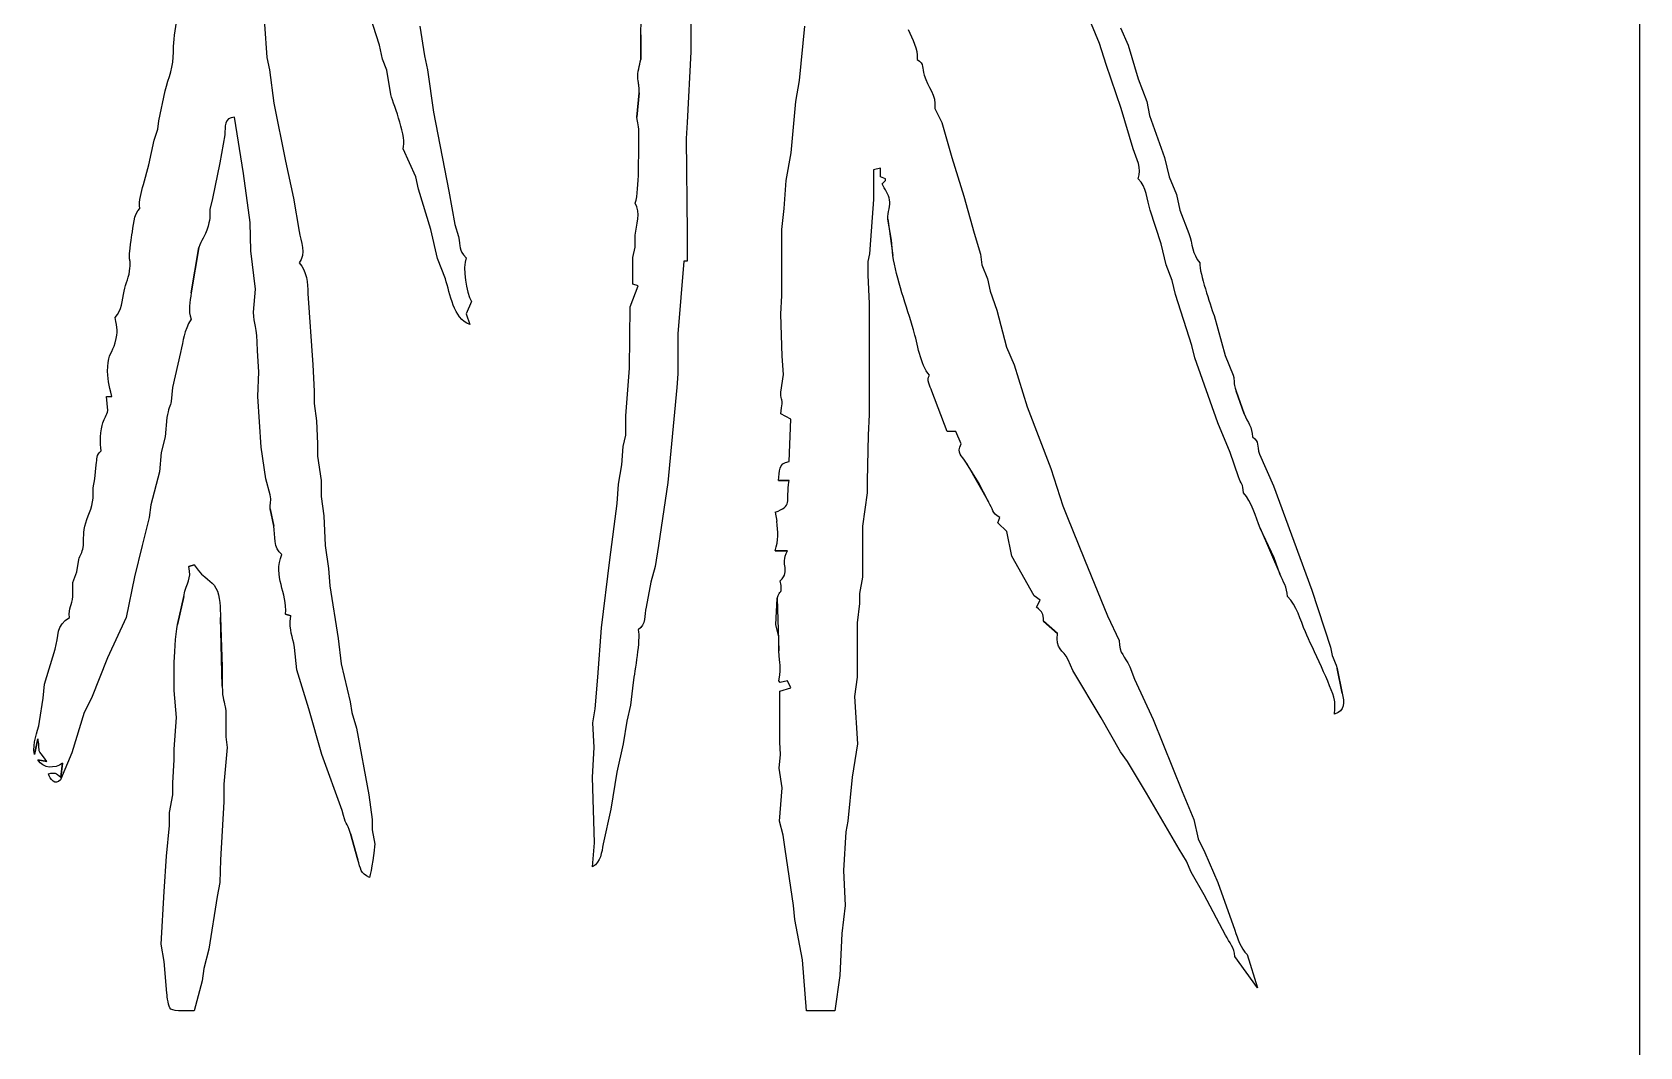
# Model space of a CAD drawing. Header units: inches. Extents: x -30 to 210, y -30 to 170.
# Drawn here: x 92.6 to 150, y 15.4 to 51.7 of the extents above; entities that cross this region are included whole.
import ezdxf

# ---------------------------------------------------------------- set-up
doc = ezdxf.new("R2010")
doc.units = ezdxf.units.IN
doc.header["$MEASUREMENT"] = 0

# ---------------------------------------------------------------- blocks, each defined once
blk = doc.blocks.new('2018-03-03 Embellishment 03')
at = {"color": 7}
for p, q in [((157.917736, 440.465325), (152.333736, 458.065325)), ((105.589736, 450.065405), (106.517736, 434.865325)), ((176.405736, 449.265405), (178.517736, 435.665325)), ((299.837736, 453.265325), (299.837736, 443.665405)), ((349.381736, 424.465405), (351.773736, 449.265405)), ((486.221736, 441.265325), (482.557736, 450.065405)), ((495.733736, 448.465405), (499.277736, 440.465325)), ((159.269736, 434.137325), (157.917736, 440.465325)), ((277.005736, 434.065325), (277.005736, 445.265405)), ((277.005736, 445.265405), (277.005736, 434.065325)), ((299.837736, 443.665405), (299.837736, 437.489325)), ((489.253736, 431.665325), (486.221736, 441.265325)), ((499.277736, 440.465325), (503.733736, 425.265405)), ((106.517736, 434.865325), (107.781736, 429.265405)), ((161.229736, 429.193405), (159.269736, 434.137325)), ((178.517736, 435.665325), (179.893736, 429.265405)), ((299.837736, 437.489325), (298.261736, 405.265405)), ((107.781736, 429.265405), (109.813736, 414.065325)), ((163.077736, 418.065325), (161.229736, 429.193405)), ((179.893736, 429.265405), (182.509736, 410.065325)), ((496.021736, 411.665325), (489.253736, 431.665325)), ((503.733736, 425.265405), (507.709736, 414.865325)), ((57.357734, 406.065405), (60.285734, 419.665325)), ((275.277736, 407.665325), (276.293736, 418.865325)), ((276.293736, 418.865325), (275.277736, 407.665325)), ((347.765736, 414.865325), (349.381736, 424.465405)), ((109.813736, 414.065325), (115.133736, 387.665325)), ((345.573736, 391.441325), (347.765736, 414.865325)), ((411.061736, 411.665325), (414.253736, 405.265405)), ((501.573736, 393.265325), (496.021736, 411.665325)), ((507.709736, 414.865325), (508.957736, 408.465325)), ((56.957734, 402.201405), (57.357734, 406.065405)), ((96.013736, 382.065405), (91.861736, 407.665325)), ((182.509736, 410.065325), (189.525736, 374.065325)), ((298.261736, 405.265405), (297.813736, 398.073325)), ((414.253736, 405.265405), (418.789736, 389.265325)), ((508.957736, 408.465325), (515.853736, 389.265325)), ((52.749734, 386.065325), (55.253734, 397.233325)), ((55.253734, 397.233325), (56.957734, 402.201405)), ((87.445736, 399.665405), (85.133736, 386.865325)), ((297.813736, 398.073325), (298.261736, 354.865405)), ((174.517736, 380.465405), (168.661736, 393.265325)), ((343.285736, 378.865405), (345.573736, 391.441325)), ((418.789736, 389.265325), (424.293736, 371.665325)), ((515.853736, 389.265325), (517.917736, 380.465405)), ((50.285734, 377.041405), (52.749734, 386.065325)), ((85.133736, 386.865325), (81.789736, 370.729325)), ((98.925736, 359.665405), (96.013736, 382.065405)), ((115.133736, 387.665325), (118.693736, 370.865325)), ((386.261736, 384.465405), (383.189736, 383.665405)), ((383.189736, 383.665405), (383.189736, 370.201325)), ((386.261736, 380.465405), (386.261736, 384.465405)), ((175.661736, 374.865325), (174.517736, 380.465405)), ((181.341736, 356.465405), (175.661736, 374.865325)), ((189.525736, 374.065325), (192.277736, 358.865405)), ((342.493736, 366.065325), (343.285736, 378.865405)), ((388.661736, 379.665405), (386.261736, 380.465405)), ((387.061736, 377.265405), (388.661736, 378.865405)), ((388.661736, 378.865405), (388.661736, 379.665405)), ((517.917736, 380.465405), (521.205736, 372.465325)), ((81.789736, 370.729325), (80.661736, 365.601325)), ((118.693736, 370.865325), (121.325736, 355.665405)), ((383.189736, 370.201325), (382.501736, 362.065405)), ((424.293736, 371.665325), (428.997736, 354.793405)), ((521.205736, 372.465325), (522.853736, 365.265325)), ((99.341736, 346.793325), (98.925736, 359.665405)), ((341.421736, 356.465405), (342.493736, 366.065325)), ((382.501736, 362.065405), (381.269736, 345.401325)), ((391.389736, 351.665325), (389.733736, 361.273405)), ((389.733736, 361.273405), (392.013736, 344.689325)), ((514.293736, 350.065325), (509.285736, 365.265325)), ((522.853736, 365.265325), (526.853736, 354.641405)), ((184.333736, 343.321325), (181.341736, 356.465405)), ((192.277736, 358.865405), (193.973736, 353.265325)), ((274.517736, 348.465325), (274.517736, 353.929405)), ((298.261736, 354.865405), (298.261736, 342.065325)), ((341.421736, 343.665325), (341.421736, 356.465405)), ((428.997736, 354.793405), (431.893736, 345.265325)), ((75.517734, 348.305325), (72.053734, 327.593325)), ((72.053734, 327.593325), (75.517734, 348.305325)), ((101.461736, 329.265325), (99.341736, 346.793325)), ((273.389736, 343.689325), (274.517736, 348.465325)), ((381.269736, 345.401325), (380.589736, 341.929325)), ((392.013736, 344.689325), (391.389736, 351.665325)), ((431.893736, 345.265325), (432.565736, 340.465405)), ((516.565736, 340.465405), (514.293736, 350.065325)), ((187.989736, 334.065405), (184.333736, 343.321325)), ((273.389736, 331.665405), (273.389736, 343.689325)), ((296.661736, 342.065325), (294.005736, 308.937405)), ((298.261736, 342.065325), (296.661736, 342.065325)), ((341.421736, 334.873405), (341.421736, 343.665325)), ((380.589736, 341.929325), (380.589736, 335.665405)), ((432.565736, 340.465405), (435.053736, 334.065405)), ((519.269736, 333.265405), (516.565736, 340.465405)), ((272.269736, 321.265325), (275.861736, 330.865325)), ((275.861736, 330.865325), (273.389736, 331.665405)), ((341.421736, 326.401325), (341.421736, 334.873405)), ((380.589736, 335.665405), (381.197736, 322.865325)), ((435.053736, 334.065405), (436.277736, 328.465325)), ((520.757736, 326.865325), (519.269736, 333.265405)), ((100.461736, 318.865325), (101.461736, 329.265325)), ((125.301736, 327.329325), (127.509736, 294.865405)), ((199.861736, 323.665325), (197.461736, 318.065405)), ((340.853736, 317.929405), (341.421736, 326.401325)), ((381.197736, 322.865325), (381.197736, 313.993405)), ((436.277736, 328.465325), (439.293736, 319.697325)), ((528.229736, 303.665325), (520.757736, 326.865325)), ((197.461736, 318.065405), (199.061736, 313.265405)), ((271.861736, 293.265405), (272.269736, 321.265325)), ((341.461736, 298.865325), (340.853736, 317.929405)), ((439.293736, 319.697325), (443.829736, 302.865325)), ((538.381736, 317.273405), (543.469736, 299.089325)), ((294.005736, 308.937405), (294.005736, 298.865325)), ((381.197736, 313.993405), (381.197736, 306.865325)), ((102.885736, 291.665405), (102.261736, 301.265325)), ((381.197736, 306.865325), (381.197736, 293.265405)), ((443.829736, 302.865325), (447.221736, 294.865405)), ((529.645736, 298.065325), (528.229736, 303.665325)), ((67.205734, 300.465325), (63.557734, 284.465325)), ((127.509736, 294.865405), (128.109736, 282.865325)), ((270.293736, 271.665405), (271.861736, 293.265405)), ((294.005736, 298.865325), (294.005736, 290.793405)), ((342.069736, 290.401405), (341.461736, 298.865325)), ((381.197736, 293.265405), (381.197736, 278.065325)), ((447.221736, 294.865405), (453.197736, 275.665325)), ((540.077736, 268.465405), (529.645736, 298.065325)), ((543.469736, 299.089325), (547.093736, 290.065405)), ((102.437736, 280.465325), (102.885736, 291.665405)), ((294.005736, 290.793405), (293.493736, 284.465325)), ((340.845736, 282.409325), (342.069736, 290.401405)), ((34.037734, 274.065325), (33.461734, 280.465325)), ((33.461734, 280.465325), (35.861734, 280.465325)), ((63.557734, 284.465325), (62.997734, 278.065325)), ((104.053736, 257.265325), (102.437736, 280.465325)), ((128.109736, 282.865325), (128.109736, 277.265325)), ((293.493736, 284.465325), (289.381736, 241.265325)), ((416.661736, 264.465405), (409.725736, 282.865325)), ((548.517736, 282.865325), (552.133736, 272.465405)), ((552.133736, 272.465405), (548.517736, 282.865325)), ((128.109736, 277.265325), (129.229736, 269.265405)), ((270.293736, 262.865325), (270.293736, 271.665405)), ((345.461736, 270.065405), (340.845736, 272.465405)), ((381.197736, 272.249405), (380.661736, 262.865325)), ((381.197736, 278.065325), (381.197736, 272.249405)), ((453.197736, 275.665325), (464.005736, 247.665405)), ((61.013734, 270.865405), (60.293734, 262.065325)), ((129.229736, 269.265405), (129.701736, 258.865325)), ((344.661736, 250.865405), (345.461736, 270.065405)), ((420.661736, 264.465405), (416.661736, 264.465405)), ((423.061736, 258.865325), (420.661736, 264.465405)), ((545.677736, 254.865325), (540.077736, 268.465405)), ((60.293734, 262.065325), (58.421734, 254.865325)), ((106.173736, 242.865405), (104.053736, 257.265325)), ((129.701736, 258.865325), (129.701736, 253.265325)), ((268.429736, 249.265405), (269.093736, 257.601325)), ((269.093736, 257.601325), (270.293736, 262.865325)), ((380.661736, 262.865325), (380.221736, 241.993405)), ((28.165734, 242.865405), (28.805734, 249.265405)), ((58.421734, 254.865325), (57.709734, 246.057405)), ((129.701736, 253.265325), (131.413736, 242.065405)), ((266.861736, 240.473325), (268.429736, 249.265405)), ((431.021736, 241.257325), (425.517736, 250.025405)), ((425.517736, 250.025405), (435.493736, 232.465325)), ((549.517736, 243.801405), (545.677736, 254.865325)), ((559.101736, 254.073325), (565.541736, 239.665325)), ((27.421734, 238.865325), (28.165734, 242.865405)), ((57.709734, 246.057405), (53.677734, 231.001325)), ((108.165736, 235.665325), (106.173736, 242.865405)), ((131.413736, 242.065405), (131.413736, 234.865325)), ((344.661736, 242.065405), (339.861736, 242.065405)), ((339.861736, 242.065405), (344.661736, 242.065405)), ((380.221736, 241.993405), (380.221736, 236.465325)), ((464.005736, 247.665405), (469.461736, 230.529325)), ((27.421734, 234.065325), (27.421734, 238.865325)), ((131.413736, 234.865325), (132.589736, 226.065405)), ((266.357736, 231.665325), (266.861736, 240.473325)), ((289.381736, 241.265325), (285.133736, 212.465325)), ((380.221736, 236.465325), (378.181736, 221.265405)), ((435.493736, 232.465325), (431.021736, 241.257325)), ((565.541736, 239.665325), (583.021736, 192.129325)), ((53.677734, 231.001325), (52.909734, 225.257405)), ((109.773736, 221.265405), (108.165736, 229.265405)), ((108.165736, 229.265405), (109.773736, 221.265405)), ((262.981736, 205.993405), (266.357736, 231.665325)), ((338.261736, 227.665405), (339.061736, 223.665405)), ((469.461736, 230.529325), (471.325736, 226.065405)), ((52.909734, 225.257405), (49.733734, 212.465325)), ((132.589736, 226.065405), (133.133736, 212.465325)), ((378.181736, 221.265405), (378.181736, 209.265325)), ((439.861736, 222.865405), (440.661736, 225.265405)), ((443.861736, 218.865325), (439.861736, 222.865405)), ((471.325736, 226.065405), (479.333736, 206.065405)), ((565.749736, 206.865405), (559.405736, 220.465405)), ((559.405736, 220.465405), (568.373736, 199.665405)), ((446.261736, 207.665325), (443.861736, 218.865325)), ((19.957734, 200.465405), (20.829734, 206.065405)), ((49.733734, 212.465325), (46.317734, 198.201405)), ((133.133736, 212.465325), (134.725736, 202.033405)), ((259.133736, 174.937405), (262.981736, 205.993405)), ((285.133736, 212.465325), (283.629736, 202.865405)), ((343.861736, 210.065325), (338.261736, 210.065325)), ((338.261736, 210.065325), (343.861736, 210.065325)), ((378.181736, 209.265325), (378.181736, 198.033405)), ((456.309736, 189.593325), (446.261736, 207.665325)), ((479.333736, 206.065405), (489.813736, 180.465405)), ((568.373736, 199.665405), (565.749736, 206.865405)), ((18.197734, 195.665325), (19.957734, 200.465405)), ((46.317734, 198.201405), (42.437734, 179.665405)), ((71.061734, 202.865405), (73.461734, 203.665405)), ((73.461734, 203.665405), (71.061734, 202.865405)), ((73.461734, 203.665405), (73.461734, 203.665405)), ((134.725736, 202.033405), (135.285736, 194.065325)), ((283.629736, 202.865405), (281.637736, 195.801325)), ((378.181736, 198.033405), (376.781736, 190.641325)), ((18.197734, 189.265325), (18.197734, 195.665325)), ((135.285736, 194.065325), (139.061736, 170.065325)), ((281.637736, 195.801325), (279.469736, 184.465405)), ((376.781736, 190.641325), (376.781736, 186.065325)), ((583.021736, 192.129325), (591.485736, 166.137325)), ((65.829734, 176.465405), (68.725734, 189.265325)), ((68.725734, 189.265325), (65.829734, 176.465405)), ((338.629736, 176.465405), (339.301736, 188.393325)), ((339.301736, 188.393325), (339.997736, 164.465325)), ((376.781736, 186.065325), (375.725736, 177.273405)), ((459.061736, 187.665325), (456.309736, 189.593325)), ((457.461736, 184.465405), (459.061736, 187.665325)), ((42.437734, 179.665405), (33.925734, 161.265405)), ((85.493736, 179.665405), (86.261736, 157.265405)), ((86.261736, 148.465325), (85.493736, 179.665405)), ((117.461736, 180.465405), (115.061736, 181.265405)), ((115.061736, 181.265405), (117.461736, 180.465405)), ((339.997736, 170.865325), (338.629736, 176.465405)), ((375.725736, 177.273405), (375.725736, 163.665325)), ((467.061736, 172.465325), (460.661736, 178.065405)), ((460.661736, 178.065405), (467.061736, 172.465325)), ((489.813736, 180.465405), (495.061736, 169.265325)), ((139.061736, 170.065325), (140.477736, 158.529405)), ((257.533736, 152.497405), (259.133736, 174.937405)), ((339.997736, 164.465325), (339.997736, 170.865325)), ((5.285734, 149.265325), (10.093734, 165.265325)), ((33.925734, 161.265405), (26.629734, 142.873325)), ((120.245736, 155.889405), (119.213736, 166.065325)), ((375.725736, 163.665325), (375.725736, 152.465405)), ((64.293734, 146.401325), (64.293734, 157.265405)), ((86.261736, 157.265405), (86.261736, 148.465325)), ((125.661736, 138.065405), (120.245736, 155.889405)), ((140.477736, 158.529405), (144.581736, 141.265325)), ((474.069736, 155.593405), (471.933736, 160.457405)), ((486.997736, 133.993405), (474.069736, 155.593405)), ((499.957736, 157.257405), (502.101736, 151.665325)), ((594.453736, 156.465405), (596.757736, 145.265325)), ((596.757736, 145.265325), (594.453736, 156.465405)), ((4.693734, 142.865325), (5.285734, 149.265325)), ((256.269736, 138.065405), (257.533736, 152.497405)), ((273.557736, 150.065325), (272.365736, 139.665405)), ((340.661736, 150.065325), (339.997736, 150.865325)), ((340.373736, 146.065325), (345.461736, 147.665325)), ((343.861736, 150.865325), (340.661736, 150.065325)), ((345.461736, 147.665325), (343.861736, 150.865325)), ((375.725736, 152.465405), (374.405736, 143.665325)), ((502.101736, 151.665325), (510.661736, 133.265405)), ((2.989734, 132.241405), (4.693734, 142.865325)), ((26.629734, 142.873325), (23.237734, 136.393405)), ((65.429734, 134.065405), (64.293734, 146.401325)), ((144.581736, 141.265325), (145.341736, 136.465405)), ((272.365736, 139.665405), (270.749736, 132.465405)), ((340.373736, 133.265405), (340.373736, 146.065325)), ((374.405736, 143.665325), (375.789736, 122.065325)), ((23.237734, 136.393405), (17.621734, 118.065405)), ((64.413734, 119.633325), (65.429734, 134.065405)), ((87.893736, 137.265405), (87.893736, 125.265325)), ((131.693736, 117.265405), (125.661736, 138.065405)), ((145.341736, 136.465405), (147.461736, 129.265325)), ((255.269736, 131.665405), (256.269736, 138.065405)), ((270.749736, 132.465405), (269.093736, 122.065325)), ((340.373736, 127.665325), (340.373736, 133.265405)), ((495.741736, 118.401405), (486.997736, 133.993405)), ((510.661736, 133.265405), (523.869736, 100.465325)), ((87.893736, 125.265325), (88.565736, 120.497325)), ((147.461736, 129.265325), (153.013736, 98.865325)), ((255.861736, 120.465325), (255.269736, 131.665405)), ((340.373736, 122.865325), (340.373736, 127.665325)), ((2.261734, 124.465325), (0.661734, 117.265405)), ((0.661734, 117.265405), (2.261734, 124.465325)), ((17.621734, 118.065405), (12.525734, 105.729325)), ((64.413734, 114.865405), (64.413734, 119.633325)), ((88.565736, 120.497325), (87.045736, 103.665325)), ((140.933736, 91.665405), (131.693736, 117.265405)), ((255.061736, 106.865325), (255.861736, 120.465325)), ((269.093736, 122.065325), (266.117736, 109.265405)), ((340.117736, 111.089405), (340.797736, 117.265405)), ((340.797736, 117.265405), (340.373736, 122.865325)), ((375.789736, 122.065325), (373.453736, 106.865325)), ((498.925736, 114.057405), (495.741736, 118.401405)), ((2.261734, 114.865405), (6.261734, 114.065405)), ((6.261734, 114.065405), (2.261734, 114.865405)), ((12.661734, 106.865325), (13.461734, 113.265405)), ((13.461734, 113.265405), (12.661734, 106.865325)), ((63.717734, 104.329325), (64.413734, 114.865405)), ((341.437736, 102.065325), (340.117736, 111.089405)), ((507.525736, 99.657325), (498.925736, 114.057405)), ((63.717734, 98.865325), (63.717734, 104.329325)), ((87.045736, 103.665325), (87.045736, 95.665405)), ((256.005736, 77.065325), (255.061736, 106.865325)), ((266.117736, 109.265405), (263.453736, 92.393405)), ((373.453736, 106.865325), (371.453736, 86.865405)), ((62.245734, 90.865405), (63.717734, 98.865325)), ((87.045736, 95.665405), (85.533736, 69.265405)), ((153.013736, 98.865325), (154.597736, 87.665405)), ((340.245736, 86.897405), (341.437736, 102.065325)), ((522.461736, 74.065325), (507.525736, 99.657325)), ((523.869736, 100.465325), (529.165736, 87.665405)), ((62.245734, 84.929325), (62.245734, 90.865405)), ((263.453736, 92.393405), (259.925736, 76.601325)), ((60.797734, 70.865405), (62.245734, 84.929325)), ((148.133736, 69.297405), (144.797736, 81.289325)), ((144.797736, 81.289325), (148.133736, 69.297405)), ((154.597736, 87.665405), (154.597736, 82.865325)), ((154.597736, 82.865325), (155.749736, 76.465325)), ((341.917736, 80.433325), (340.245736, 86.897405)), ((370.565736, 82.065325), (369.517736, 64.465405)), ((371.453736, 86.865405), (370.565736, 82.065325)), ((529.165736, 87.665405), (531.101736, 78.865325)), ((255.061736, 66.065405), (256.005736, 77.065325)), ((342.845736, 74.065325), (341.917736, 80.433325)), ((346.717736, 48.465405), (342.845736, 74.065325)), ((525.861736, 68.689405), (522.461736, 74.065325)), ((531.101736, 78.865325), (534.125736, 72.537405)), ((59.725734, 54.865325), (60.797734, 70.865405)), ((85.533736, 69.265405), (85.133736, 58.865325)), ((527.973736, 63.657405), (525.861736, 68.689405)), ((534.125736, 72.537405), (540.173736, 58.865325)), ((85.133736, 58.865325), (83.957736, 52.465325)), ((369.517736, 64.465405), (370.149736, 48.465405)), ((533.821736, 53.265325), (527.973736, 63.657405)), ((540.173736, 58.865325), (547.861736, 37.265325)), ((58.341734, 30.857325), (59.725734, 54.865325)), ((83.957736, 52.465325), (80.133736, 28.465405)), ((543.589736, 34.857325), (533.821736, 53.265325)), ((347.301736, 42.065405), (346.717736, 48.465405)), ((370.149736, 48.465405), (368.733736, 35.665325)), ((350.805736, 23.665405), (347.301736, 42.065405)), ((59.725734, 22.865405), (58.341734, 30.857325)), ((368.733736, 35.665325), (367.725736, 16.465325)), ((61.005734, 8.465325), (59.725734, 22.865405)), ((80.133736, 28.465405), (77.869734, 19.665405)), ((352.661736, 0.465405), (350.805736, 23.665405)), ((558.261736, 10.865325), (547.861736, 25.265405)), ((553.461736, 26.065405), (558.261736, 10.865325)), ((77.869734, 19.665405), (77.045734, 14.065325)), ((367.725736, 16.465325), (365.461736, 0.465405)), ((77.045734, 14.065325), (73.461734, 0.465405)), ((365.461736, 0.465405), (352.661736, 0.465405))]:
    blk.add_line(p, q, dxfattribs=at)
for points in [[(63.965734, 437.401325), (63.845734, 443.169405), (66.629734, 458.969325), (67.789734, 465.265325)], [(277.005736, 445.265405), (277.373736, 450.049405), (277.861736, 462.849325), (275.861736, 466.865405)], [(398.981736, 447.665405), (400.805736, 443.057405), (403.493736, 439.121325), (403.061736, 434.065325)], [(60.285734, 419.665325), (61.813734, 425.737405), (64.101734, 430.849325), (63.965734, 437.401325)], [(275.733736, 425.265405), (275.453736, 428.425405), (276.629736, 430.969325), (277.005736, 434.065325)], [(403.061736, 434.065325), (406.405736, 431.801325), (405.205736, 430.217325), (406.213736, 426.865405)], [(276.293736, 418.865325), (276.357736, 422.857405), (276.005736, 422.153405), (275.733736, 425.265405)], [(406.213736, 426.865405), (407.845736, 421.433405), (411.917736, 417.889325), (411.061736, 411.665325)], [(168.661736, 393.265325), (170.637736, 398.457405), (164.733736, 412.361325), (163.077736, 418.065325)], [(91.861736, 407.665325), (86.981736, 407.545325), (87.661736, 403.489405), (87.445736, 399.665405)], [(276.157736, 398.865405), (276.317736, 404.457405), (275.413736, 404.729405), (275.277736, 407.665325)], [(274.517736, 368.465325), (276.621736, 375.441325), (275.917736, 390.793325), (276.157736, 398.865405)], [(503.861736, 379.665405), (505.549736, 384.425405), (503.077736, 388.737325), (501.573736, 393.265325)], [(48.661734, 366.065325), (48.101734, 369.633325), (49.509734, 373.497325), (50.285734, 377.041405)], [(390.485736, 370.065325), (390.117736, 372.345325), (388.205736, 375.185325), (387.061736, 377.265405)], [(509.285736, 365.265325), (507.901736, 370.145325), (507.605736, 375.921405), (503.861736, 379.665405)], [(274.517736, 353.929405), (275.205736, 358.625405), (276.997736, 364.113325), (274.517736, 368.465325)], [(389.733736, 361.273405), (389.605736, 364.553325), (390.917736, 367.369325), (390.485736, 370.065325)], [(45.117734, 354.065405), (45.717734, 357.673405), (45.797734, 363.593325), (48.661734, 366.065325)], [(80.661736, 365.601325), (80.277736, 362.841405), (81.045736, 362.409405), (79.845734, 358.065405)], [(44.197734, 338.833405), (44.701734, 345.121325), (42.789734, 340.193405), (45.117734, 354.065405)], [(79.845734, 358.065405), (78.285734, 352.433325), (76.661734, 352.113325), (75.517734, 348.305325)], [(121.325736, 355.665405), (122.173736, 351.113325), (124.485736, 345.385325), (121.325736, 341.265325)], [(193.973736, 353.265325), (195.005736, 348.577325), (193.725736, 347.409325), (197.461736, 343.665325)], [(526.853736, 354.641405), (528.573736, 349.937325), (528.477736, 345.425325), (531.861736, 341.265325)], [(401.381736, 310.865405), (398.341736, 321.169325), (393.429736, 334.217405), (392.013736, 344.689325)], [(41.493734, 328.465325), (42.261734, 332.033405), (43.901734, 335.137405), (44.197734, 338.833405)], [(121.325736, 341.265325), (124.709736, 337.553405), (125.365736, 332.113405), (125.301736, 327.329325)], [(197.461736, 343.665325), (195.645736, 338.945405), (197.589736, 327.953325), (199.861736, 323.665325)], [(531.861736, 341.265325), (531.773736, 336.353405), (536.621736, 322.697325), (538.381736, 317.273405)], [(199.061736, 313.265405), (191.493736, 315.913405), (190.285736, 327.201325), (187.989736, 334.065405)], [(37.445734, 316.465405), (40.645734, 319.673325), (40.573734, 324.177325), (41.493734, 328.465325)], [(72.053734, 327.593325), (71.757734, 323.689325), (70.493734, 319.473325), (72.053734, 315.665405)], [(37.445734, 304.929325), (38.981734, 310.577405), (38.413734, 311.041405), (37.445734, 316.465405)], [(72.053734, 315.665405), (68.717734, 309.977405), (68.629734, 306.329325), (67.205734, 300.465325)], [(102.261736, 301.265325), (102.245736, 313.209405), (100.701736, 313.009405), (100.461736, 318.865325)], [(408.661736, 290.065405), (404.365736, 294.929405), (403.221736, 304.641325), (401.381736, 310.865405)], [(34.061734, 294.065405), (34.357734, 299.761325), (36.165734, 300.345325), (37.445734, 304.929325)], [(35.861734, 280.465325), (34.709734, 285.873325), (33.749734, 288.145405), (34.061734, 294.065405)], [(409.725736, 282.865325), (408.965736, 285.089325), (407.101736, 288.041405), (408.661736, 290.065405)], [(547.093736, 290.065405), (547.933736, 287.273405), (547.013736, 287.057405), (548.517736, 282.865325)], [(340.845736, 272.465405), (342.309736, 281.225325), (340.853736, 277.473325), (340.845736, 282.409325)], [(31.845734, 268.465405), (32.517734, 270.425405), (33.757734, 271.881405), (34.037734, 274.065325)], [(62.997734, 278.065325), (62.605734, 276.161325), (61.669734, 274.897325), (61.013734, 270.865405)], [(552.133736, 272.465405), (553.773736, 268.609405), (555.853736, 266.409405), (555.861736, 262.065325)], [(31.061734, 255.665325), (30.349734, 258.713325), (30.813734, 265.481405), (31.845734, 268.465405)], [(425.517736, 250.025405), (423.101736, 254.017325), (420.997736, 254.153325), (423.061736, 258.865325)], [(555.861736, 262.065325), (559.357736, 259.441325), (557.589736, 258.465325), (559.101736, 254.073325)], [(28.805734, 249.265405), (29.301734, 252.073325), (28.741734, 253.721325), (31.061734, 255.665325)], [(339.861736, 242.065405), (340.557736, 246.385405), (339.613736, 249.865405), (344.661736, 250.865405)], [(338.261736, 227.665405), (346.325736, 230.641325), (343.125736, 231.881325), (344.661736, 242.065405)], [(551.861736, 236.465325), (551.565736, 240.913325), (550.757736, 240.185325), (549.517736, 243.801405)], [(108.165736, 229.265405), (107.973736, 231.825325), (108.701736, 232.881325), (108.165736, 235.665325)], [(559.405736, 220.465405), (557.469736, 225.281405), (555.453736, 232.697325), (551.861736, 236.465325)], [(23.621734, 221.265405), (24.677734, 225.561405), (26.997734, 229.401405), (27.421734, 234.065325)], [(440.661736, 225.265405), (436.909736, 227.657405), (437.821736, 228.657405), (435.493736, 232.465325)], [(22.853734, 211.665325), (23.357734, 214.473325), (22.661734, 217.337325), (23.621734, 221.265405)], [(113.461736, 208.465325), (109.445736, 211.121325), (110.525736, 216.985325), (109.773736, 221.265405)], [(338.261736, 210.065325), (340.085736, 214.881325), (339.509736, 218.673325), (339.061736, 223.665405)], [(20.829734, 206.065405), (21.477734, 208.121325), (22.405734, 209.169325), (22.853734, 211.665325)], [(115.061736, 181.265405), (116.261736, 191.241325), (109.085736, 198.057405), (113.461736, 208.465325)], [(340.661736, 196.465325), (345.725736, 201.609405), (340.229736, 202.969405), (343.861736, 210.065325)], [(68.725734, 189.265325), (69.989734, 196.313325), (72.365734, 196.873405), (71.061734, 202.865405)], [(73.461734, 203.665405), (78.445734, 196.457325), (81.333736, 196.977405), (83.405736, 193.129325)], [(571.861736, 189.265325), (571.605736, 193.737325), (569.885736, 195.721325), (568.373736, 199.665405)], [(83.405736, 193.129325), (85.405736, 189.417325), (85.341736, 183.769405), (85.493736, 179.665405)], [(339.301736, 188.393325), (340.357736, 192.977325), (341.877736, 189.505325), (340.661736, 196.465325)], [(16.661734, 179.665405), (16.053734, 184.473405), (17.869734, 185.073405), (18.197734, 189.265325)], [(279.469736, 184.465405), (278.669736, 180.585405), (279.453736, 176.537405), (275.861736, 174.065325)], [(460.661736, 178.065405), (460.533736, 181.777405), (460.237736, 182.025405), (457.461736, 184.465405)], [(580.005736, 173.129325), (577.693736, 178.529405), (576.197736, 185.145405), (571.861736, 189.265325)], [(10.093734, 165.265325), (11.845734, 171.121325), (10.349734, 176.369405), (16.661734, 179.665405)], [(64.293734, 157.265405), (64.325734, 162.097405), (64.989734, 171.769325), (65.829734, 176.465405)], [(119.213736, 166.065325), (118.453736, 171.609325), (116.661736, 172.825325), (117.461736, 180.465405)], [(275.861736, 174.065325), (276.941736, 169.489325), (274.325736, 155.441405), (273.557736, 150.065325)], [(471.933736, 160.457405), (469.581736, 165.081325), (465.941736, 165.097325), (467.061736, 172.465325)], [(495.061736, 169.265325), (495.349736, 162.681405), (497.613736, 162.553405), (499.957736, 157.257405)], [(593.309736, 142.065325), (591.909736, 148.385325), (583.109736, 165.897325), (580.005736, 173.129325)], [(339.997736, 150.865325), (341.261736, 158.697405), (340.285736, 157.569405), (339.997736, 164.465325)], [(591.485736, 166.137325), (592.693736, 159.193405), (593.173736, 161.225405), (594.453736, 156.465405)], [(86.261736, 148.465325), (86.293736, 141.697325), (87.181736, 142.297325), (87.893736, 137.265405)], [(596.757736, 145.265325), (597.893736, 141.041325), (598.181736, 137.177405), (593.309736, 135.665405)], [(593.309736, 135.665405), (593.461736, 137.665405), (593.541736, 140.137405), (593.309736, 142.065325)], [(0.661734, 117.265405), (-0.402266, 122.889325), (2.085734, 126.849325), (2.989734, 132.241405)], [(6.261734, 114.065405), (1.333734, 120.905325), (3.453734, 116.721405), (2.261734, 124.465325)], [(13.461734, 113.265405), (9.757734, 110.737405), (4.741734, 110.697405), (2.261734, 114.865405)], [(7.061734, 108.465405), (10.229734, 109.161405), (10.221734, 108.961405), (12.661734, 106.865325)], [(12.525734, 105.729325), (10.125734, 102.873325), (7.741734, 106.097325), (7.061734, 108.465405)], [(144.797736, 81.289325), (142.917736, 86.729405), (142.501736, 84.913325), (140.933736, 91.665405)], [(155.749736, 76.465325), (155.861736, 74.217325), (154.133736, 63.617405), (153.461736, 61.265325)], [(259.925736, 76.601325), (259.181736, 72.553405), (258.877736, 68.385405), (255.061736, 66.065405)], [(153.461736, 61.265325), (148.957736, 63.009405), (149.445736, 65.177405), (148.133736, 69.297405)], [(547.861736, 37.265325), (549.261736, 33.233325), (550.317736, 29.049405), (553.461736, 26.065405)], [(547.861736, 25.265405), (547.701736, 29.241405), (545.445736, 31.449325), (543.589736, 34.857325)], [(62.877734, 1.225405), (61.581734, 2.225405), (61.261734, 6.785405), (61.005734, 8.465325)], [(73.461734, 0.465405), (71.285734, 0.465405), (64.405734, 0.057405), (62.877734, 1.225405)]]:
    blk.add_open_spline(points, degree=3, dxfattribs=at)

msp = doc.modelspace()

# ---------------------------------------------------------------- linework, layer by layer
msp.add_line((150, 0), (150, 167.332))

# ---------------------------------------------------------------- block references
at = {"xscale": 0.0783804244972496, "yscale": 0.0783804244972496, "zscale": 1.119720349960708}
msp.add_blockref('2018-03-03 Embellishment 03', (92.587, 16.682), dxfattribs=at)

doc.saveas('drawing.dxf')
